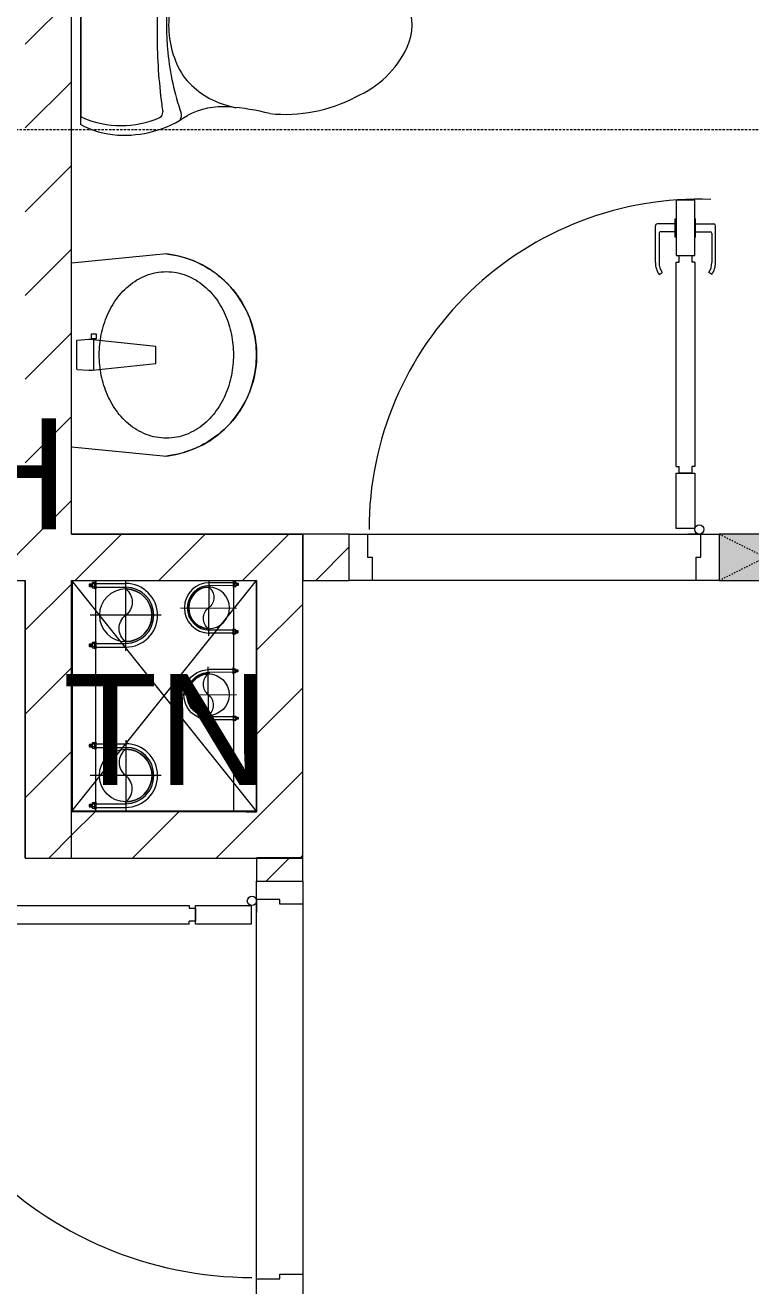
# Model space of a CAD drawing. Header units: millimetres. Extents: x 962 to 239635, y -15958 to 82755.
# Drawn here: x 147528 to 149097, y 29512 to 32237 of the extents above; entities that cross this region are included whole.
import ezdxf

# ---------------------------------------------------------------- set-up
doc = ezdxf.new("R2010")
doc.units = ezdxf.units.MM
for name, pattern in [('Dash', [6, 3, -3]), ('Dash Dot 3_16_', [7.9375, 4.7625, -1.5875, 0, -1.5875]), ('IMPORT-CENTER _2_', [40.64, 25.4, -5.08, 5.08, -5.08])]:
    doc.linetypes.add(name, pattern=pattern)
for name, color, linetype, lineweight in [('0-1', 7, 'Continuous', 5), ('0-2', 250, 'Continuous', 9), ('A-DETL-GENF-1', 9, 'Continuous', 9), ('A-DOOR-1', 254, 'Continuous', 9), ('A-DOOR-2', 9, 'Continuous', 9), ('A-FLOR-1', 250, 'Continuous', 9), ('A-FLOR-2', 9, 'Continuous', 9), ('A-WALL-1', 253, 'Continuous', 18), ('A-WALL-2', 9, 'Continuous', 9), ('A-WALL-3', 113, 'Continuous', 18), ('A-WALL-PATT-1', 10, 'Continuous', 9), ('A-WALL-PATT-2', 111, 'Continuous', 9), ('G-ANNO-SYMB-1', 111, 'Dash Dot 3_16_', 18), ('G-ANNO-TEXT-1', 7, 'Continuous', 9), ('G-IMPT', 8, 'Continuous', 9), ('G-IMPT-2', 8, 'IMPORT-CENTER _2_', 9), ('M-EQPM', 50, 'Continuous', 9), ('P-SANR-FIXT-1', 254, 'Continuous', 9), ('S-COLS', 52, 'Continuous', 9), ('S-COLS-3', 254, 'Continuous', 9), ('S-COLS-4', 253, 'Continuous', 18), ('S-COLS-HDLN-1', 9, 'Dash', 9)]:
    doc.layers.add(name, color=color, linetype=linetype, lineweight=lineweight)
doc.styles.add('Arial_10', font='arial_0.ttf', dxfattribs={"height": 240})
pattern_1 = [(45, (0, 0), (-90.50967, 90.50967), [])]
pattern_2 = [(45, (61750.9, 0), (-90.50967, 90.50967), [])]

# ---------------------------------------------------------------- blocks, each defined once
blk = doc.blocks.new('NCV_TKTC_KET CAU_rvt-1-TKCS_MB TẦNG 2')
at = {"layer": 'A-FLOR-1'}
blk.add_line((86277.6, 30537.9), (85877.7, 30537.9), dxfattribs=at)
blk = doc.blocks.new('bonruatreo - Chậu rửa-348246-TKCS_MB TẦNG 2')
at = {"layer": 'P-SANR-FIXT-1'}
for p, q in [((-218.6, 205), (-198.4, 0)), ((198.4, 0), (218.6, 205)), ((-18.5, 182.5), (-32.2, 52.9)), ((18.5, 182.5), (-18.5, 182.5)), ((33, 45.4), (18.5, 182.5)), ((-35.6, 54.2), (-44.7, 54.2)), ((-44.7, 54.2), (-44.7, 42.8)), ((-44.7, 42.8), (-35.6, 42.8)), ((-35.6, 52.9), (-35.6, 54.2)), ((-32.2, 52.9), (-35.6, 52.9)), ((-35.6, 44.2), (-35.6, 52.9)), ((-35.6, 42.8), (-35.6, 44.2)), ((-35.6, 44.2), (-33.1, 44.2)), ((-32.2, 52.9), (-33.1, 44.2)), ((-33, 37.3), (-31.4, 12.2)), ((32.7, 48.5), (-32.7, 48.5)), ((31.4, 12.2), (33, 37.3)), ((-30.2, 11), (30.2, 11))]:
    blk.add_line(p, q, dxfattribs=at)
at = {"layer": 'P-SANR-FIXT-1', "flags": 128}
blk.add_lwpolyline([(-218.6, 205), (-217.4, 213.7), (-215.9, 222.4), (-214, 231), (-211.8, 239.5), (-209.3, 247.9), (-206.4, 256.2), (-203.2, 264.4), (-199.6, 272.5), (-195.8, 280.4), (-191.6, 288.1), (-187.1, 295.7), (-182.3, 303.1), (-177.3, 310.3), (-171.9, 317.3), (-166.3, 324.1), (-160.4, 330.6), (-154.2, 336.9), (-147.8, 342.9), (-141.2, 348.7), (-134.3, 354.2), (-127.3, 359.4), (-120, 364.4), (-112.5, 369), (-104.9, 373.4), (-97.1, 377.4), (-89.1, 381.2), (-81, 384.6), (-72.7, 387.6), (-64.4, 390.4), (-55.9, 392.8), (-47.3, 394.8), (-38.7, 396.6), (-30, 397.9), (-21.3, 399), (-12.5, 399.6), (-3.7, 400), (5.1, 399.9), (13.9, 399.6), (22.6, 398.8), (31.4, 397.8), (40.1, 396.3), (48.7, 394.5), (57.2, 392.4), (65.7, 390), (74, 387.2), (82.2, 384.1), (90.3, 380.6), (98.3, 376.8), (106.1, 372.7), (113.7, 368.3), (121.1, 363.6), (128.4, 358.7), (135.4, 353.4), (142.2, 347.8), (148.8, 342), (155.2, 335.9), (161.3, 329.6), (167.2, 323), (172.8, 316.2), (178.1, 309.2), (183.1, 302), (187.8, 294.6), (192.2, 287), (196.4, 279.2), (200.2, 271.3), (203.7, 263.2), (206.8, 255), (209.7, 246.6), (212.2, 238.2), (214.3, 229.7), (216.1, 221.1), (217.6, 212.4), (218.6, 205)], dxfattribs=at)
at = {"layer": 'P-SANR-FIXT-1'}
for centre, radius, start, end in [((0, 180), 220, 6.525, 173.475), ((5.5, 41.4), 38.7, 175.8543, 186.034), ((-5.5, 41.4), 38.7, 353.966, 6.034), ((-30.1, 12.3), 1.3, 183.5997, 268.7722), ((30.1, 12.3), 1.3, 271.2278, 356.4003)]:
    blk.add_arc(centre, radius, start, end, dxfattribs=at)
for points in [[(-180, 205), (-180, 212.4), (-178.6, 227.3), (-172.4, 248.8), (-162.5, 268.9), (-149.4, 287), (-133.8, 303), (-116.1, 316.6), (-96.9, 327.9), (-76.5, 336.8), (-55.2, 343.5), (-33.3, 347.9), (-11.2, 350.1), (11.1, 350.1), (33.3, 347.9), (55.2, 343.5), (76.5, 336.8), (96.9, 327.9), (116.1, 316.6), (133.8, 302.9), (149.5, 287), (162.5, 268.8), (172.4, 248.8), (178.6, 227.3), (180, 212.4), (180, 205)], [(180, 205), (180, 197.6), (178.6, 182.7), (172.4, 161.2), (162.5, 141.2), (149.5, 123), (133.8, 107.1), (116.1, 93.4), (96.9, 82.1), (76.5, 73.2), (55.2, 66.5), (33.3, 62.1), (11.1, 59.9), (-11.2, 59.9), (-33.3, 62.1), (-55.2, 66.5), (-76.5, 73.2), (-96.9, 82.1), (-116.1, 93.4), (-133.8, 107), (-149.4, 123), (-162.5, 141.1), (-172.4, 161.2), (-178.6, 182.7), (-180, 197.6), (-180, 205)]]:
    blk.add_open_spline(points, degree=3, dxfattribs=at)
blk = doc.blocks.new('TOILET - TOILET-348229-TKCS_MB TẦNG 2')
at = {"layer": 'P-SANR-FIXT-1'}
for p, q in [((214.2, -19.1), (-214.2, -19.1)), ((194, -19.9), (-194, -19.9)), ((-171.7, -330.3), (-178.6, -355.5)), ((171.7, -330.3), (178.6, -355.5))]:
    blk.add_line(p, q, dxfattribs=at)
for centre, radius, start, end in [((-46.1, -111.1), 191.6, 151.2809, 176.4513), ((-9.8, -107.2), 207.3, 156.2862, 203.7138), ((-193.7, -26.4), 6.48, 92.3168, 156.2862), ((193.7, -26.4), 6.48, 23.7138, 87.6832), ((9.8, -107.2), 207.3, 336.2862, 23.7138), ((46.1, -111.1), 191.6, 3.5487, 28.7191), ((1.9, -114.1), 239.7, 176.4513, 195.2961), ((-1.9, -114.1), 239.7, 344.7039, 3.5487), ((-4, -115.7), 233.6, 195.2961, 215.2147), ((-189.1, -185.5), 11.7, 205.4105, 277.5788), ((-14.3, -1400.4), 1215.6, 90.3974, 97.407), ((0, -3462.8), 3278, 89.6026, 90.3974), ((14.3, -1400.4), 1215.6, 82.593, 89.6026), ((189.1, -185.5), 11.7, 262.4212, 334.5895), ((4, -115.7), 233.6, 324.7853, 344.7039), ((0.6, -792.1), 586.9, 95.8322, 108.9927), ((178.9, -2951.3), 2778.4, 97.2351, 97.5788), ((0, -416), 206.1, 90, 122.0732), ((0, -786.7), 581.5, 84.1678, 95.8322), ((0, -416), 206.1, 57.9268, 90), ((-0.6, -792.1), 586.9, 71.0073, 84.1678), ((-178.9, -2951.3), 2778.4, 82.4212, 82.7649), ((-195, -224.1), 13.8, 230.6724, 288.9927), ((-0.4, -384), 179.5, 127.4036, 162.5964), ((0.4, -384), 179.5, 17.4036, 52.5964), ((195, -224.1), 13.8, 251.0073, 309.3276), ((-343.5, -327.4), 167.3, 355.4559, 27.38), ((343.5, -327.4), 167.3, 152.62, 184.5441), ((-719.2, -297.5), 544.3, 346.0536, 355.4559), ((719.2, -297.5), 544.3, 184.5441, 190.2879), ((-1948.3, -805.1), 2171.2, 9.681, 10.8949), ((137.1, -461.2), 329.8, 174.3487, 207.6878), ((-137.1, -461.2), 329.8, 332.3122, 3.6835), ((45.1, -528.6), 217.6, 203.2216, 244.7718), ((-45.1, -528.6), 217.6, 295.2282, 336.7784), ((0, -624.4), 111.7, 244.7718, 295.2282)]:
    blk.add_arc(centre, radius, start, end, dxfattribs=at)
blk = doc.blocks.new('DOOR_CW_01 CANH MO-PANEL KINH - DIW_01-900x2200-CỬA GỖ VÂN LAMINATE-553375-TKCS_MB TẦNG 2')
at = {"layer": 'A-DETL-GENF-1'}
for p, q in [((-397, -182), (-397, -62)), ((-397, -62), (-357, -62)), ((-357, -62), (-357, -182)), ((-357, -182), (-397, -182)), ((-391, -196), (-391, -182)), ((-391, -182), (-363, -182)), ((-363, -182), (-363, -196)), ((-397, -196), (-391, -196)), ((-397, -738), (-397, -196)), ((-357, -196), (-363, -196)), ((-357, -196), (-357, -738)), ((-433.9, -711.2), (-427.3, -715.8)), ((-320.1, -711.2), (-326.7, -715.8)), ((-442, -737), (-442, -816.5)), ((-434, -799.5), (-434, -737)), ((-397, -738), (-391, -738)), ((-357, -752), (-397, -752)), ((-397, -752), (-397, -872)), ((-391, -752), (-391, -738)), ((-363, -752), (-391, -752)), ((-357, -738), (-363, -738)), ((-363, -738), (-363, -752)), ((-357, -872), (-357, -752)), ((-320, -799.5), (-320, -737)), ((-312, -737), (-312, -816.5)), ((-399, -803.5), (-430, -803.5)), ((-399, -792.2), (-399, -831.8)), ((-397, -792.2), (-399, -792.2)), ((-397, -792.2), (-397, -831.8)), ((-357, -792.2), (-357, -831.8)), ((-357, -792.2), (-355, -792.2)), ((-355, -792.2), (-355, -831.8)), ((-355, -803.5), (-324, -803.5)), ((-399, -820.5), (-438, -820.5)), ((-399, -831.8), (-397, -831.8)), ((-355, -831.8), (-357, -831.8)), ((-355, -820.5), (-316, -820.5)), ((-397, -872), (-357, -872))]:
    blk.add_line(p, q, dxfattribs=at)
blk.add_circle((-407, -60), 10, dxfattribs=at)
for centre, radius, start, end in [((-407, -60), 814, 268, 0), ((-397, -737), 45, 145, 180), ((-397, -737), 37, 145, 180), ((-357, -737), 37, 0, 35), ((-357, -737), 45, 360, 35), ((-438, -816.5), 4, 180, 270), ((-430, -799.5), 4, 180, 270), ((-324, -799.5), 4, 270, 0), ((-316, -816.5), 4, 270, 0)]:
    blk.add_arc(centre, radius, start, end, dxfattribs=at)
at = {"layer": 'A-DOOR-2'}
for p, q in [((-450, -50), (-450, 50)), ((-450, 50), (-400, 50)), ((-400, 50), (-400, 0)), ((400, 0), (400, 50)), ((400, 50), (450, 50)), ((450, 50), (450, -50)), ((-410, 0), (-410, -50)), ((-400, 0), (-410, 0)), ((410, 0), (400, 0)), ((410, -50), (410, 0)), ((-410, -50), (-450, -50)), ((-407, -50), (-382, -50)), ((450, -50), (410, -50))]:
    blk.add_line(p, q, dxfattribs=at)
blk = doc.blocks.new('DOOR_CW_01 CANH MO-PANEL KINH - DIG_02-800x2200-CỬA NHÔM KÍNH-V1-TKCS_MB TẦNG 2')
at = {"layer": 'A-DETL-GENF-1'}
for p, q in [((-347, -182), (-347, -62)), ((-347, -62), (-307, -62)), ((-307, -62), (-307, -182)), ((-307, -182), (-347, -182)), ((-341, -196), (-341, -182)), ((-341, -182), (-313, -182)), ((-313, -182), (-313, -196)), ((-347, -196), (-341, -196)), ((-347, -638), (-347, -196)), ((-307, -196), (-313, -196)), ((-307, -196), (-307, -638)), ((-383.9, -611.2), (-377.3, -615.8)), ((-270.1, -611.2), (-276.7, -615.8)), ((-392, -637), (-392, -716.5)), ((-384, -699.5), (-384, -637)), ((-347, -638), (-341, -638)), ((-307, -652), (-347, -652)), ((-347, -652), (-347, -772)), ((-341, -652), (-341, -638)), ((-313, -652), (-341, -652)), ((-307, -638), (-313, -638)), ((-313, -638), (-313, -652)), ((-307, -772), (-307, -652)), ((-270, -699.5), (-270, -637)), ((-262, -637), (-262, -716.5)), ((-349, -703.5), (-380, -703.5)), ((-349, -692.2), (-349, -731.8)), ((-347, -692.2), (-349, -692.2)), ((-347, -692.2), (-347, -731.8)), ((-307, -692.2), (-307, -731.8)), ((-307, -692.2), (-305, -692.2)), ((-305, -692.2), (-305, -731.8)), ((-305, -703.5), (-274, -703.5)), ((-349, -720.5), (-388, -720.5)), ((-349, -731.8), (-347, -731.8)), ((-305, -731.8), (-307, -731.8)), ((-305, -720.5), (-266, -720.5)), ((-347, -772), (-307, -772))]:
    blk.add_line(p, q, dxfattribs=at)
blk.add_circle((-357, -60), 10, dxfattribs=at)
for centre, radius, start, end in [((-357, -60), 714, 268, 0), ((-347, -637), 45, 145, 180), ((-347, -637), 37, 145, 180), ((-307, -637), 37, 0, 35), ((-307, -637), 45, 360, 35), ((-380, -699.5), 4, 180, 270), ((-274, -699.5), 4, 270, 0), ((-388, -716.5), 4, 180, 270), ((-266, -716.5), 4, 270, 0)]:
    blk.add_arc(centre, radius, start, end, dxfattribs=at)
at = {"layer": 'A-DOOR-2'}
for p, q in [((-400, 50), (-350, 50)), ((-350, 50), (-350, 0)), ((350, 0), (350, 50)), ((350, 50), (400, 50)), ((400, 50), (400, -50)), ((-360, 0), (-360, -50)), ((-350, 0), (-360, 0)), ((360, 0), (350, 0)), ((360, -50), (360, 0)), ((-360, -50), (-400, -50)), ((-357, -50), (-332, -50)), ((400, -50), (360, -50))]:
    blk.add_line(p, q, dxfattribs=at)
blk = doc.blocks.new('G1_SOF - BO TRU - 100x200-745959-TKCS_MB TẦNG 2')
at = {"layer": 'S-COLS'}
blk.add_hatch(color=256, dxfattribs=at).paths.add_polyline_path([(-50, 100), (-50, -100), (50, -100), (50, 100)])
at = {"layer": 'S-COLS-4'}
for p, q in [((50, 100), (-50, 100)), ((-50, 100), (-50, -100)), ((50, -100), (50, 100)), ((-50, -100), (50, -100))]:
    blk.add_line(p, q, dxfattribs=at)
at = {"layer": 'S-COLS-HDLN-1'}
for p, q in [((50, 100), (-50, -100)), ((-50, 100), (50, -100))]:
    blk.add_line(p, q, dxfattribs=at)
blk = doc.blocks.new('NCV_TKTC_TANG 2_rvt-1-TKCS_MB TẦNG 2')
at = {"layer": 'A-WALL-PATT-1'}
h = blk.add_hatch(dxfattribs=at)
h.set_pattern_fill('FP_1', color=256, style=0, pattern_type=2)
h.set_pattern_definition(pattern_1)
h.paths.add_polyline_path([(86477.6, 31036.9), (86477.6, 31136.9), (86377.6, 31136.9), (86377.6, 31036.9)])
h.paths.add_polyline_path([(87277.6, 31036.9), (87277.6, 31036.9), (87277.6, 31136.9)])
h = blk.add_hatch(dxfattribs=at)
h.set_pattern_fill('FP_1', color=256, style=0, pattern_type=2)
h.set_pattern_definition(pattern_1)
h.paths.add_polyline_path([(86377.6, 24737.4), (86377.6, 28836.9), (86277.6, 28836.9), (86277.6, 24737.4)])
h.paths.add_polyline_path([(86371, 29036.9), (86377.6, 29036.9), (86377.6, 29486.9), (86277.6, 29486.9), (86277.6, 29036.9)])
h.paths.add_polyline_path([(86377.6, 30386.9), (86377.6, 30436.9), (86277.6, 30436.9), (86277.6, 30386.9)])
at = {"layer": 'A-FLOR-2'}
for p, q in [((85877.6, 31136.9), (86377.6, 31136.9)), ((85777.6, 30436.9), (85777.6, 31036.5)), ((87227.6, 31036.9), (86527.6, 31036.9)), ((86277.6, 29526.9), (86277.6, 30346.9)), ((86377.6, 30336.9), (86377.6, 29536.9))]:
    blk.add_line(p, q, dxfattribs=at)
at = {"layer": 'A-WALL-1'}
for p, q in [((86477.6, 31136.9), (86377.6, 31136.9)), ((86377.6, 31136.9), (86377.6, 31036.9)), ((86477.6, 31036.9), (86477.6, 31136.9)), ((86377.6, 31036.9), (86477.6, 31036.9)), ((86277.6, 30436.9), (86277.6, 30386.9)), ((86377.6, 30436.9), (86277.6, 30436.9)), ((86377.6, 30386.9), (86377.6, 30436.9)), ((86277.6, 30386.9), (86377.6, 30386.9))]:
    blk.add_line(p, q, dxfattribs=at)
at = {"layer": 'A-WALL-2'}
for p, q in [((86517.6, 31136.9), (87237.6, 31136.9)), ((87227.6, 31036.9), (86527.6, 31036.9)), ((86277.6, 29526.9), (86277.6, 30346.9)), ((86377.6, 30336.9), (86377.6, 29536.9))]:
    blk.add_line(p, q, dxfattribs=at)
at = {"layer": 'A-DOOR-1'}
for name, p, rotation in [('DOOR_CW_01 CANH MO-PANEL KINH - DIG_02-800x2200-CỬA NHÔM KÍNH-V1-TKCS_MB TẦNG 2', (86877.6, 31086.9), 180), ('DOOR_CW_01 CANH MO-PANEL KINH - DIW_01-900x2200-CỬA GỖ VÂN LAMINATE-553375-TKCS_MB TẦNG 2', (86327.6, 29936.9), 269.9999999999999)]:
    blk.add_blockref(name, p, dxfattribs=dict(at, rotation=rotation))
at = {"layer": 'P-SANR-FIXT-1'}
for name, p, rotation in [('TOILET - TOILET-348229-TKCS_MB TẦNG 2', (85877.6, 32236.9), 89.9999999999999), ('bonruatreo - Chậu rửa-348246-TKCS_MB TẦNG 2', (85877.6, 31524.2), 269.9999999999997)]:
    blk.add_blockref(name, p, dxfattribs=dict(at, rotation=rotation))
at = {"layer": 'S-COLS-3', "rotation": 89.9999999999993}
blk.add_blockref('G1_SOF - BO TRU - 100x200-745959-TKCS_MB TẦNG 2', (87377.6, 31086.9), dxfattribs=at)
blk = doc.blocks.new('TKTC_XREF_251221_MB TANG 2-7 - TKTC_XREF_260130_MB TANG 2-5_dwg_$cc-4746802-TKCS_MB TẦNG 2')
at = {"layer": 'G-IMPT-2'}
for p, q in [((0, -0.673), (0, 0.673)), ((-0.673, 0), (0.673, 0))]:
    blk.add_line(p, q, dxfattribs=at)
at = {"layer": 'M-EQPM'}
blk.add_circle((0, 0), 0.5, dxfattribs=at)
for centre, radius, start, end in [((0, 0), 0.5, 90, 270), ((0.188, 0.25), 0.313, 126.8699, 233.1301), ((-0.188, -0.25), 0.313, 306.8699, 53.1301)]:
    blk.add_arc(centre, radius, start, end, dxfattribs=at)
blk = doc.blocks.new('TKTC_XREF_251221_MB TANG 2-7 - TKTC_XREF_260130_MB TANG 2-5_dwg_CUM U_DN100-4746799-TKCS_MB TẦNG 2')
at = {"layer": 'G-IMPT'}
blk.add_hatch(color=256, dxfattribs=at).paths.add_polyline_path([(0, 61), (15.8, 58.9), (30.5, 52.8), (43.1, 43.1), (52.8, 30.5), (58.9, 15.8), (61, 0), (58.9, -15.8), (52.8, -30.5), (43.1, -43.1), (30.5, -52.8), (15.8, -58.9), (0, -61), (0, -57), (14.8, -55.1), (28.5, -49.4), (40.3, -40.3), (49.4, -28.5), (55.1, -14.8), (57, 0), (55.1, 14.8), (49.4, 28.5), (40.3, 40.3), (28.5, 49.4), (14.8, 55.1), (0, 57)])
for p, q in [((-72.7, 69.3), (-72.7, 60.7)), ((-79.1, 66.6), (-79.1, 63.4)), ((-76.6, 66.6), (-76.6, 63.4)), ((-74.6, 66.6), (-74.6, 63.4)), ((-66.9, 67.9), (-71.7, 67.9)), ((-66.9, 62.1), (-71.7, 62.1)), ((-65, 69), (0, 69)), ((-79.1, -63.4), (-79.1, -66.6)), ((-76.6, -63.4), (-76.6, -66.6)), ((-74.6, -63.4), (-74.6, -66.6)), ((-72.7, -60.7), (-72.7, -69.3)), ((-66.9, -62.1), (-71.7, -62.1)), ((-66.9, -67.9), (-71.7, -67.9)), ((-65, -69), (0, -69))]:
    blk.add_line(p, q, dxfattribs=at)
at = {"layer": 'G-IMPT', "flags": 128}
for points in [[(-71.7, 59.2), (-66.9, 59.2), (-66.9, 70.8), (-71.7, 70.8)], [(-66.9, 70.8), (-66.9, 72.7), (-65, 72.7), (-65, 57.3), (-66.9, 57.3), (-66.9, 59.2)], [(-72.7, 67.6), (-78.1, 67.6), (-78.1, 62.4), (-72.7, 62.4)], [(-65, 61), (0, 61), (0, 57)], [(-72.7, -62.4), (-78.1, -62.4), (-78.1, -67.6), (-72.7, -67.6)], [(-71.7, -70.8), (-66.9, -70.8), (-66.9, -59.2), (-71.7, -59.2)], [(-66.9, -59.2), (-66.9, -57.3), (-65, -57.3), (-65, -72.7), (-66.9, -72.7), (-66.9, -70.8)], [(-65, -61), (0, -61), (0, -57)]]:
    blk.add_lwpolyline(points, dxfattribs=at)
at = {"layer": 'G-IMPT'}
for centre, radius, start, end in [((-71.1, 69.3), 1.56, 112.6199, 247.3801), ((-78.1, 66.6), 0.96, 90, 180), ((-78.1, 63.4), 0.96, 180, 270), ((-67.9, 65), 4.8, 143.1301, 216.8699), ((-71.1, 60.7), 1.56, 112.6199, 247.3801), ((0, 0), 69, 270, 90), ((0, 0), 61, 270, 90), ((0, 0), 57, 270, 90), ((-78.1, -63.4), 0.96, 90, 180), ((-78.1, -66.6), 0.96, 180, 270), ((-71.1, -60.7), 1.56, 112.6199, 247.3801), ((-67.9, -65), 4.8, 143.1301, 216.8699), ((-71.1, -69.3), 1.56, 112.6199, 247.3801)]:
    blk.add_arc(centre, radius, start, end, dxfattribs=at)
blk = doc.blocks.new('TKTC_XREF_251221_MB TANG 2-7 - TKTC_XREF_260130_MB TANG 2-5_dwg_$cc-4746798-TKCS_MB TẦNG 2')
at = {"layer": 'G-IMPT-2'}
for p, q in [((0, -0.673), (0, 0.673)), ((-0.673, 0), (0.673, 0))]:
    blk.add_line(p, q, dxfattribs=at)
at = {"layer": 'M-EQPM'}
blk.add_circle((0, 0), 0.5, dxfattribs=at)
for centre, radius, start, end in [((0, 0), 0.5, 90, 270), ((0.188, 0.25), 0.313, 126.8699, 233.1301), ((-0.188, -0.25), 0.313, 306.8699, 53.1301)]:
    blk.add_arc(centre, radius, start, end, dxfattribs=at)
blk = doc.blocks.new('TKTC_XREF_251221_MB TANG 2-7 - TKTC_XREF_260130_MB TANG 2-5_dwg_CUM U_DN100-4746796-TKCS_MB TẦNG 2')
at = {"layer": 'G-IMPT'}
blk.add_hatch(color=256, dxfattribs=at).paths.add_polyline_path([(0, 61), (0, 57), (14.8, 55.1), (28.5, 49.4), (40.3, 40.3), (49.4, 28.5), (55.1, 14.8), (57, 0), (55.1, -14.8), (49.4, -28.5), (40.3, -40.3), (28.5, -49.4), (14.8, -55.1), (0, -57), (0, -61), (15.8, -58.9), (30.5, -52.8), (43.1, -43.1), (52.8, -30.5), (58.9, -15.8), (61, 0), (58.9, 15.8), (52.8, 30.5), (43.1, 43.1), (30.5, 52.8), (15.8, 58.9)])
for p, q in [((-79.1, 66.6), (-79.1, 63.4)), ((-76.6, 66.6), (-76.6, 63.4)), ((-74.6, 66.6), (-74.6, 63.4)), ((-72.7, 69.3), (-72.7, 60.7)), ((-66.9, 67.9), (-71.7, 67.9)), ((-66.9, 62.1), (-71.7, 62.1)), ((-65, 69), (0, 69)), ((-79.1, -63.4), (-79.1, -66.6)), ((-76.6, -63.4), (-76.6, -66.6)), ((-74.6, -63.4), (-74.6, -66.6)), ((-72.7, -60.7), (-72.7, -69.3)), ((-66.9, -62.1), (-71.7, -62.1)), ((-66.9, -67.9), (-71.7, -67.9)), ((-65, -69), (0, -69))]:
    blk.add_line(p, q, dxfattribs=at)
at = {"layer": 'G-IMPT', "flags": 128}
for points in [[(-72.7, 67.6), (-78.1, 67.6), (-78.1, 62.4), (-72.7, 62.4)], [(-71.7, 59.2), (-66.9, 59.2), (-66.9, 70.8), (-71.7, 70.8)], [(-66.9, 70.8), (-66.9, 72.7), (-65, 72.7), (-65, 57.3), (-66.9, 57.3), (-66.9, 59.2)], [(-65, 61), (0, 61), (0, 57)], [(-72.7, -62.4), (-78.1, -62.4), (-78.1, -67.6), (-72.7, -67.6)], [(-71.7, -70.8), (-66.9, -70.8), (-66.9, -59.2), (-71.7, -59.2)], [(-66.9, -59.2), (-66.9, -57.3), (-65, -57.3), (-65, -72.7), (-66.9, -72.7), (-66.9, -70.8)], [(-65, -61), (0, -61), (0, -57)]]:
    blk.add_lwpolyline(points, dxfattribs=at)
at = {"layer": 'G-IMPT'}
for centre, radius, start, end in [((-78.1, 66.6), 0.96, 90, 180), ((-78.1, 63.4), 0.96, 180, 270), ((-71.1, 69.3), 1.56, 112.6199, 247.3801), ((-67.9, 65), 4.8, 143.1301, 216.8699), ((-71.1, 60.7), 1.56, 112.6199, 247.3801), ((0, 0), 69, 270, 90), ((0, 0), 61, 270, 90), ((0, 0), 57, 270, 90), ((-78.1, -63.4), 0.96, 90, 180), ((-78.1, -66.6), 0.96, 180, 270), ((-71.1, -60.7), 1.56, 112.6199, 247.3801), ((-67.9, -65), 4.8, 143.1301, 216.8699), ((-71.1, -69.3), 1.56, 112.6199, 247.3801)]:
    blk.add_arc(centre, radius, start, end, dxfattribs=at)
blk = doc.blocks.new('TKTC_XREF_251221_MB TANG 2-7 - TKTC_XREF_260130_MB TANG 2-5_dwg_$cc-V193-TKCS_MB TẦNG 2')
at = {"layer": 'G-IMPT-2'}
for p, q in [((0, -0.656), (0, 0.673)), ((-0.673, 0), (0.673, 0))]:
    blk.add_line(p, q, dxfattribs=at)
at = {"layer": 'M-EQPM'}
blk.add_circle((0, 0), 0.5, dxfattribs=at)
for centre, radius, start, end in [((0, 0), 0.5, 90, 270), ((0.188, 0.25), 0.313, 126.8699, 233.1301), ((-0.188, -0.25), 0.313, 306.8699, 53.1301)]:
    blk.add_arc(centre, radius, start, end, dxfattribs=at)
blk = doc.blocks.new('TKTC_XREF_251221_MB TANG 2-7 - TKTC_XREF_260130_MB TANG 2-5_dwg_$cc-V200-TKCS_MB TẦNG 2')
at = {"layer": 'G-IMPT-2'}
for p, q in [((0, -0.673), (0, 0.66)), ((-0.673, 0), (0.673, 0))]:
    blk.add_line(p, q, dxfattribs=at)
at = {"layer": 'M-EQPM'}
blk.add_circle((0, 0), 0.5, dxfattribs=at)
for centre, radius, start, end in [((0, 0), 0.5, 90, 270), ((0.188, 0.25), 0.313, 126.8699, 233.1301), ((-0.188, -0.25), 0.313, 306.8699, 53.1301)]:
    blk.add_arc(centre, radius, start, end, dxfattribs=at)
blk = doc.blocks.new('TKTC_XREF_251221_MB TANG 2-7 - TKTC_XREF_251221_MB TANG 2-7-2039446-TKCS_MB TẦNG 2')
at = {"layer": 'M-EQPM'}
for p, q in [((52227.3, 13299.7), (52227.3, 13799.6)), ((52227.4, 13301.5), (52227.4, 13799.6)), ((52227.4, 13799.6), (52277, 13799.2)), ((52277, 13799.2), (52277, 13299.6)), ((52277.1, 13799.6), (52277.1, 13301.1)), ((52624.8, 13799.6), (52575, 13799.2)), ((52575, 13799.2), (52575, 13299.6)), ((52575.1, 13799.6), (52575.1, 13301.1)), ((52624.8, 13301.5), (52624.8, 13799.6)), ((52624.8, 13299.7), (52624.8, 13799.6)), ((52249, 13299.6), (52227.3, 13299.7)), ((52277.1, 13301.1), (52227.4, 13301.5)), ((52575.1, 13301.1), (52624.8, 13301.5)), ((52603.1, 13299.6), (52624.8, 13299.7))]:
    blk.add_line(p, q, dxfattribs=at)
for name, p, xscale, yscale, zscale, rotation in [('TKTC_XREF_251221_MB TANG 2-7 - TKTC_XREF_260130_MB TANG 2-5_dwg_CUM U_DN100-4746796-TKCS_MB TẦNG 2', (52342.1, 13724.5), 0.9974999999999965, 0.9974999999999965, 0.9974999999999965, 0.0009913385626578414), ('TKTC_XREF_251221_MB TANG 2-7 - TKTC_XREF_260130_MB TANG 2-5_dwg_CUM U_DN100-4746796-TKCS_MB TẦNG 2', (52523.4, 13740.5), 0.7894736842105242, 0.7894736842105242, 0.7894736842105242, 179.6259732184666), ('TKTC_XREF_251221_MB TANG 2-7 - TKTC_XREF_260130_MB TANG 2-5_dwg_$cc-4746802-TKCS_MB TẦNG 2', (52520.7, 13552.8), 90.00000000005119, 90.00000000005119, 90.00000000005119, 0.3740267799372842), ('TKTC_XREF_251221_MB TANG 2-7 - TKTC_XREF_260130_MB TANG 2-5_dwg_CUM U_DN100-4746796-TKCS_MB TẦNG 2', (52342.2, 13378), 0.9975000000000005, 0.9975000000000005, 0.9975000000000005, 0.000991338195008684), ('TKTC_XREF_251221_MB TANG 2-7 - TKTC_XREF_260130_MB TANG 2-5_dwg_$cc-4746798-TKCS_MB TẦNG 2', (52342.2, 13378), 113.7150000000091, 113.7150000000091, 113.7150000000091, 179.9990086636432)]:
    blk.add_blockref(name, p, dxfattribs=dict(xscale=xscale, yscale=yscale, zscale=zscale, rotation=rotation))
at = {"extrusion": (0, 0, -1)}
for name, p, xscale, yscale, zscale, rotation in [('TKTC_XREF_251221_MB TANG 2-7 - TKTC_XREF_260130_MB TANG 2-5_dwg_$cc-V200-TKCS_MB TẦNG 2', (-52342.1, 13724.5), 113.7150000000092, 113.7150000000092, -113.7150000000092, 359.9990086636432), ('TKTC_XREF_251221_MB TANG 2-7 - TKTC_XREF_260130_MB TANG 2-5_dwg_$cc-V193-TKCS_MB TẦNG 2', (-52521.4, 13740.5), 90.00000000005107, 90.00000000005107, -90.00000000005109, 180.3740267799373), ('TKTC_XREF_251221_MB TANG 2-7 - TKTC_XREF_260130_MB TANG 2-5_dwg_CUM U_DN100-4746799-TKCS_MB TẦNG 2', (-52522.6, 13552.8), 0.7894736842105242, 0.7894736842105242, -0.7894736842105242, 359.6259732184666)]:
    blk.add_blockref(name, p, dxfattribs=dict(at, xscale=xscale, yscale=yscale, zscale=zscale, rotation=rotation))

msp = doc.modelspace()

# ---------------------------------------------------------------- hatches: boundary and pattern name
at = {"layer": 'A-WALL-PATT-2'}
h = msp.add_hatch(dxfattribs=at)
h.set_pattern_fill('FP_1', color=256, style=0, pattern_type=2)
h.set_pattern_definition(pattern_2)
h.paths.add_polyline_path([(147528.5, 31136.5), (147628.5, 31136.5), (147628.5, 33336.9), (147528.5, 33336.9), (147528.5, 31553.6)])
h = msp.add_hatch(dxfattribs=at)
h.set_pattern_fill('FP_1', color=256, style=0, pattern_type=2)
h.set_pattern_definition(pattern_2)
h.paths.add_polyline_path([(147628.6, 31036.5), (147628.6, 31136.5), (145328.5, 31136.5), (145328.5, 31036.5), (147528.6, 31036.5)])
h = msp.add_hatch(dxfattribs=at)
h.set_pattern_fill('FP_1', color=256, style=0, pattern_type=2)
h.set_pattern_definition(pattern_2)
h.paths.add_polyline_path([(147628.6, 31036.5), (148028.5, 31036.5), (148028.5, 31136.5), (147628.6, 31136.5)])
h = msp.add_hatch(dxfattribs=at)
h.set_pattern_fill('FP_1', color=256, style=0, pattern_type=2)
h.set_pattern_definition(pattern_2)
h.paths.add_polyline_path([(148028.5, 30436.5), (148128.5, 30436.5), (148128.5, 31136.5), (148028.5, 31136.5), (148028.5, 30495.4)])
h = msp.add_hatch(dxfattribs=at)
h.set_pattern_fill('FP_1', color=256, style=0, pattern_type=2)
h.set_pattern_definition(pattern_2)
h.paths.add_polyline_path([(147628.6, 30436.5), (147628.6, 31036.5), (147528.6, 31036.5), (147528.6, 30436.5)])
h = msp.add_hatch(dxfattribs=at)
h.set_pattern_fill('FP_1', color=256, style=0, pattern_type=2)
h.set_pattern_definition(pattern_2)
h.paths.add_polyline_path([(148028.5, 30436.5), (148028.5, 30536.5), (147628.6, 30536.5), (147628.6, 30436.5), (147688.7, 30436.5)])

# ---------------------------------------------------------------- linework, layer by layer
at = {"layer": '0-2'}
for p, q in [((148027.4, 31036.5), (147628.6, 30538)), ((148028.5, 30537.9), (147629.5, 31036.5)), ((147628.6, 30537.9), (148028.5, 30537.9))]:
    msp.add_line(p, q, dxfattribs=at)
at = {"layer": 'A-WALL-3'}
for p, q in [((147628.5, 31136.5), (147628.5, 32977.7)), ((148128.5, 31136.5), (147628.6, 31136.5)), ((148128.5, 30436.5), (148128.5, 31136.5)), ((145328.5, 31036.5), (147528.6, 31036.5)), ((147528.6, 31036.5), (147528.6, 30436.5)), ((147628.6, 30436.5), (147628.6, 31036.5)), ((147628.6, 31036.5), (148028.5, 31036.5)), ((148028.5, 31036.5), (148028.5, 30536.5)), ((148028.5, 30536.5), (147628.6, 30536.5)), ((147528.6, 30436.5), (148128.5, 30436.5))]:
    msp.add_line(p, q, dxfattribs=at)
at = {"layer": 'G-ANNO-SYMB-1'}
msp.add_line((90498.7, 32011.5), (196677.7, 32011.5), dxfattribs=at)

# ---------------------------------------------------------------- block references
at = {"layer": '0-1'}
for name in ['NCV_TKTC_KET CAU_rvt-1-TKCS_MB TẦNG 2', 'NCV_TKTC_TANG 2_rvt-1-TKCS_MB TẦNG 2']:
    msp.add_blockref(name, (61750.9, 0), dxfattribs=at)
at = {"layer": 'M-EQPM'}
msp.add_blockref('TKTC_XREF_251221_MB TANG 2-7 - TKTC_XREF_251221_MB TANG 2-7-2039446-TKCS_MB TẦNG 2', (95403.5, 17236.9), dxfattribs=at)

# ---------------------------------------------------------------- texts
at = {"layer": 'G-ANNO-TEXT-1', "char_height": 240, "attachment_point": 5, "line_spacing_factor": 0.936439, "style": 'Arial_10'}
for s, insert, width in [('\\pt79.9992,160.0008,240,319.9992,400.0008,480,559.9992,640.0008,720,799.9992,880.0008,960,1039.9992,1120.0008,1200,1279.9992,1360.0008,1440,1519.9992,1600.0008,1680,1759.9992,1840.0008,1920,1999.9992,2080.0008,2160,2239.9992,2320.0008,2400,2479.9992,2560.0008;CẤP NƯỚC SH', (146423, 31265.5), 3048), ('\\pt79.9992,160.0008,240,319.9992,400.0008,480,559.9992,640.0008,720,799.9992,880.0008,960,1039.9992,1120.0008,1200,1279.9992,1360.0008,1440,1519.9992,1600.0008,1680,1759.9992,1840.0008,1920,1999.9992,2080.0008,2160,2239.9992,2320.0008,2400,2479.9992,2560.0008;TN', (147833.4, 30714.3), 603.2)]:
    msp.add_mtext(s, dxfattribs=dict(at, insert=insert, width=width))

doc.saveas('drawing.dxf')
